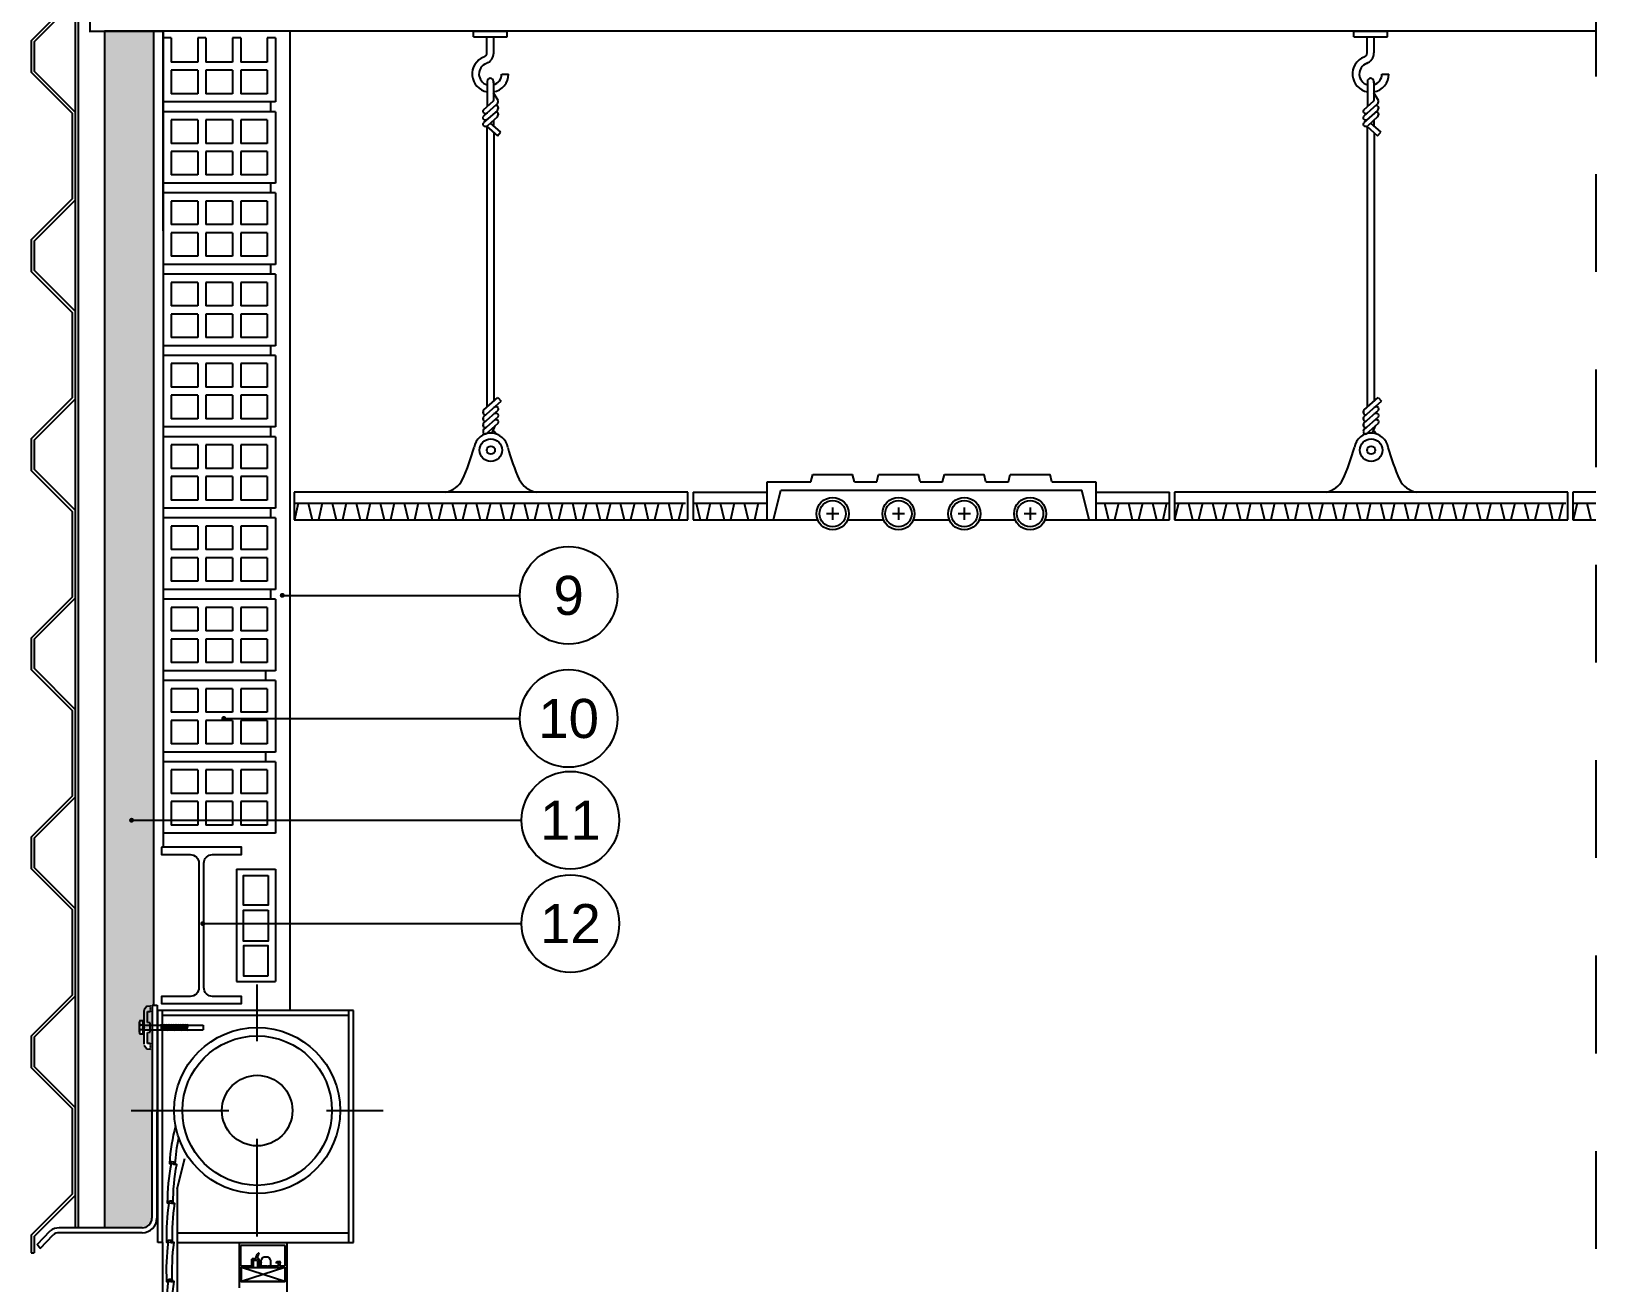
# Model space of a CAD drawing. Header units: millimetres. Extents: x 329.7 to 341.5, y 196.8 to 208.7.
# Drawn here: x 331.529 to 333.131, y 205.221 to 206.502 of the extents above; entities that cross this region are included whole.
import ezdxf
from ezdxf.enums import TextEntityAlignment as Align

# ---------------------------------------------------------------- set-up
doc = ezdxf.new("R2010")
doc.units = ezdxf.units.MM
doc.linetypes.add('TRAZO_Y_PUNTO', pattern=[1, 0.5, -0.25, 0, -0.25])
doc.linetypes.add('TRAZOS2', pattern=[9.525, 6.35, -3.175])
for name, color, linetype in [('01', 9, 'Continuous'), ('013', 1, 'Continuous'), ('015', 1, 'Continuous'), ('018', 3, 'Continuous'), ('CIANO', 4, 'Continuous'), ('FINA', 3, 'Continuous'), ('FONDO', 1, 'Continuous'), ('MIA', 3, 'Continuous'), ('PROYECCIÓN', 22, 'Continuous')]:
    doc.layers.add(name, color=color, linetype=linetype)
doc.styles.add('romans', font='romans.shx')
doc.styles.add('SMALL', font='ARIAL.TTF', dxfattribs={"height": 0.1})
doc.dimstyles.new('20', dxfattribs={"dimscale": 0.02, "dimtxt": 2, "dimasz": 1, "dimexe": 1, "dimexo": 1, "dimgap": 1, "dimtad": 0, "dimtih": 1, "dimtoh": 1, "dimzin": 1, "dimdsep": 46, "dimtxsty": 'romans', "dimblk1": 'ARCHTICK', "dimblk2": 'DOTSMALL', "dimsah": 1, "dimcen": 0.5, "dimclrd": 1, "dimclre": 1, "dimclrt": 4, "dimadec": 0, "dimazin": 0, "dimtfac": 1, "dimtofl": 0, "dimtmove": 0, "dimatfit": 3, "dimldrblk": 'DOTSMALL', "dimfxl": 1, "dimtolj": 1, "dimtzin": 0, "dimarcsym": 0})

# ---------------------------------------------------------------- blocks, each defined once
blk = doc.blocks.new('A$C1B2D5824')
at = {"layer": 'MIA'}
for p, q in [((0.11, 0.07), (0, 0.07)), ((0, 0.07), (0, 0)), ((0.008, 0.062), (0.008, 0.039)), ((0.034, 0.062), (0.008, 0.062)), ((0.034, 0.062), (0.034, 0.039)), ((0.068, 0.062), (0.042, 0.062)), ((0.042, 0.062), (0.042, 0.039)), ((0.068, 0.062), (0.068, 0.039)), ((0.102, 0.062), (0.076, 0.062)), ((0.076, 0.062), (0.076, 0.039)), ((0.102, 0.062), (0.102, 0.039)), ((0.11, 0.07), (0.11, 0)), ((0.034, 0.039), (0.008, 0.039)), ((0.008, 0.031), (0.008, 0.008)), ((0.034, 0.031), (0.008, 0.031)), ((0.034, 0.031), (0.034, 0.008)), ((0.068, 0.039), (0.042, 0.039)), ((0.042, 0.031), (0.042, 0.008)), ((0.068, 0.031), (0.042, 0.031)), ((0.068, 0.031), (0.068, 0.008)), ((0.102, 0.039), (0.076, 0.039)), ((0.102, 0.031), (0.076, 0.031)), ((0.076, 0.031), (0.076, 0.008)), ((0.102, 0.031), (0.102, 0.008)), ((0.034, 0.008), (0.008, 0.008)), ((0.068, 0.008), (0.042, 0.008)), ((0.102, 0.008), (0.076, 0.008)), ((0.11, 0), (0, 0))]:
    blk.add_line(p, q, dxfattribs=at)
blk = doc.blocks.new('A$C39042783')
at = {"layer": '018', "linetype": 'Continuous', "ltscale": 0.07}
for p, q in [((0, 0), (0, 0.0654)), ((0.0084, 0.0654), (0, 0.0654)), ((0.0084, 0.0654), (0.0084, 0.0408)), ((0.0439, 0.0654), (0.0355, 0.0654)), ((0.0355, 0.0654), (0.0355, 0.0408)), ((0.0439, 0.0654), (0.0439, 0.0408)), ((0.0795, 0.0654), (0.0711, 0.0654)), ((0.0711, 0.0654), (0.0711, 0.0408)), ((0.0795, 0.0654), (0.0795, 0.0408)), ((0.115, 0.0654), (0.1066, 0.0654)), ((0.1066, 0.0654), (0.1066, 0.0408)), ((0.115, 0.0654), (0.115, 0))]:
    blk.add_line(p, q, dxfattribs=at)
at = {"layer": 'MIA'}
for p, q in [((0.0355, 0.0408), (0.0084, 0.0408)), ((0.0355, 0.0324), (0.0084, 0.0324)), ((0.0084, 0.0324), (0.0084, 0.0084)), ((0.0355, 0.0324), (0.0355, 0.0084)), ((0.0711, 0.0408), (0.0439, 0.0408)), ((0.0711, 0.0324), (0.0439, 0.0324)), ((0.0439, 0.0324), (0.0439, 0.0084)), ((0.0711, 0.0324), (0.0711, 0.0084)), ((0.1066, 0.0408), (0.0795, 0.0408)), ((0.0795, 0.0324), (0.0795, 0.0084)), ((0.1066, 0.0324), (0.0795, 0.0324)), ((0.1066, 0.0324), (0.1066, 0.0084)), ((0.0355, 0.0084), (0.0084, 0.0084)), ((0.0711, 0.0084), (0.0439, 0.0084)), ((0.1066, 0.0084), (0.0795, 0.0084)), ((0.115, 0), (0, 0))]:
    blk.add_line(p, q, dxfattribs=at)
blk = doc.blocks.new('tab')
at = {"layer": 'FINA'}
for p, q in [((-0.02, 0.115), (-0.02, 0)), ((-0.02, 0.115), (0.02, 0.115)), ((0.02, 0.115), (0.02, 0)), ((-0.02, 0), (0.02, 0))]:
    blk.add_line(p, q, dxfattribs=at)
for points in [[(0.0127, 0.1085), (0.0127, 0.0783), (-0.0127, 0.0783), (-0.0127, 0.1085)], [(0.0127, 0.0733), (0.0127, 0.0415), (-0.0127, 0.0415), (-0.0127, 0.0733)], [(0.0127, 0.0058), (0.0127, 0.0365), (-0.0127, 0.0365), (-0.0127, 0.0058)]]:
    blk.add_lwpolyline(points, close=True, dxfattribs=at)
blk = doc.blocks.new('A$C4C2F35BB')
at = {"layer": 'FONDO'}
for p, q in [((0.0824, 0.039), (0.1272, 0.039)), ((0.0824, 0), (0.0824, 0.039)), ((0.1272, 0.039), (0.1291, 0.0465)), ((0.1291, 0.0465), (0.1699, 0.0465)), ((0.1718, 0.039), (0.1699, 0.0465)), ((0.1718, 0.039), (0.1946, 0.039)), ((0.1946, 0.039), (0.1965, 0.0465)), ((0.1965, 0.0465), (0.2373, 0.0465)), ((0.2391, 0.039), (0.2373, 0.0465)), ((0.2391, 0.039), (0.262, 0.039)), ((0.262, 0.039), (0.2639, 0.0465)), ((0.2639, 0.0465), (0.3047, 0.0465)), ((0.3065, 0.039), (0.3047, 0.0465)), ((0.3065, 0.039), (0.3294, 0.039)), ((0.3294, 0.039), (0.3313, 0.0465)), ((0.3313, 0.0465), (0.3721, 0.0465)), ((0.3739, 0.039), (0.3721, 0.0465)), ((0.3739, 0.039), (0.4188, 0.039)), ((0.4188, 0.039), (0.4188, 0)), ((0.0068, 0.0283), (0.0824, 0.0283)), ((0.0068, 0.0283), (0.0068, 0)), ((0.0068, 0.0169), (0.0824, 0.0169)), ((0.0098, 0.0169), (0.0138, 0)), ((0.0242, 0.0169), (0.0202, 0)), ((0.0344, 0.0169), (0.0384, 0)), ((0.0488, 0.0169), (0.0448, 0)), ((0.059, 0.0169), (0.063, 0)), ((0.0734, 0.0169), (0.0694, 0)), ((0.089, 0), (0.0966, 0.0304)), ((0.0966, 0.0304), (0.4046, 0.0304)), ((0.4121, 0), (0.4046, 0.0304)), ((0.4188, 0.0283), (0.4943, 0.0283)), ((0.4188, 0.0169), (0.4943, 0.0169)), ((0.4278, 0.0169), (0.4318, 0)), ((0.4422, 0.0169), (0.4382, 0)), ((0.4523, 0.0169), (0.4563, 0)), ((0.4668, 0.0169), (0.4628, 0)), ((0.4769, 0.0169), (0.4809, 0)), ((0.4914, 0.0169), (0.4874, 0)), ((0.4943, 0), (0.4943, 0.0283)), ((0.1161, 0), (0.1342, 0)), ((0.1557, 0.0063), (0.1433, 0.0063)), ((0.1495, 0.0125), (0.1495, 0)), ((0.1648, 0), (0.2016, 0)), ((0.2231, 0.0063), (0.2107, 0.0063)), ((0.2169, 0.0125), (0.2169, 0)), ((0.2322, 0), (0.269, 0)), ((0.2905, 0.0063), (0.2781, 0.0063)), ((0.2843, 0.0125), (0.2843, 0)), ((0.2995, 0), (0.3364, 0)), ((0.3579, 0.0063), (0.3455, 0.0063)), ((0.3517, 0.0125), (0.3517, 0)), ((0.0068, 0), (0.1161, 0)), ((0.3669, 0), (0.4943, 0))]:
    blk.add_line(p, q, dxfattribs=at)
for centre, radius in [((0.1495, 0.0063), 0.0165), ((0.1495, 0.0063), 0.0135), ((0.2169, 0.0063), 0.0165), ((0.2169, 0.0063), 0.0135), ((0.2843, 0.0063), 0.0165), ((0.2843, 0.0063), 0.0135), ((0.3517, 0.0063), 0.0165), ((0.3517, 0.0063), 0.0135)]:
    blk.add_circle(centre, radius, dxfattribs=at)
blk = doc.blocks.new('IPE160')
blk.add_lwpolyline([(-41, 80), (-41, 72.6), (-11.5, 72.6, -0.414214), (-2.5, 63.6), (-2.5, -63.6, -0.414214), (-11.5, -72.6), (-41, -72.6), (-41, -80), (41, -80), (41, -72.6), (11.5, -72.6, -0.414214), (2.5, -63.6), (2.5, 63.6, -0.414214), (11.5, 72.6), (41, 72.6), (41, 80)], format="xyb", close=True)
blk = doc.blocks.new('_DOTSMALL')
at = {"color": 0, "linetype": 'ByBlock', "const_width": 0.5}
blk.add_lwpolyline([(-0.0625, 0, 1), (0.0625, 0, 1)], format="xyb", close=True, dxfattribs=at)

msp = doc.modelspace()

# ---------------------------------------------------------------- hatches: boundary and pattern name
at = {"layer": '01'}
h = msp.add_hatch(dxfattribs=at)
h.set_pattern_fill('HONEY', color=256, scale=0.0025, angle=90, style=0)
h.set_pattern_definition([(90, (0, 0), (-0.006874075, 0.01190625), [0.0079375, -0.015875]), (210, (0, 0), (-0.00687407746, -0.01190624858), [0.0079375, -0.015875]), (150, (0, 0), (-0.01374815246, 1.42e-09), [-0.015875, 0.0079375])])
h.paths.add_polyline_path([(331.654, 206.502), (331.604, 206.502), (331.604, 205.6291), (331.604, 205.2772), (331.6426, 205.2772, 0.413945), (331.6526, 205.2872), (331.6527, 205.4797), (331.6509, 205.4797), (331.6509, 205.4776), (331.648, 205.4772), (331.648, 205.4658), (331.6509, 205.4658), (331.6523, 205.4643), (331.6509, 205.4629), (331.6523, 205.4615), (331.6509, 205.46), (331.6474, 205.4604), (331.6444, 205.4646), (331.6444, 205.4755), (331.6401, 205.4755, -0.203061), (331.6401, 205.4797), (331.6444, 205.4797), (331.6444, 205.4797), (331.6509, 205.4797), (331.6508, 205.4869), (331.648, 205.4873), (331.648, 205.4987), (331.6508, 205.4988), (331.6515, 205.4995), (331.6501, 205.5009), (331.6515, 205.5023), (331.6508, 205.5031), (331.6515, 205.5038), (331.6508, 205.5045), (331.6473, 205.5041), (331.6446, 205.5002), (331.6445, 205.5001), (331.6445, 205.5), (331.6444, 205.4998), (331.6444, 205.4996), (331.6444, 205.4995), (331.6444, 205.4999), (331.6473, 205.5041), (331.6508, 205.5045), (331.6522, 205.5031), (331.6508, 205.5016), (331.6523, 205.5002), (331.6508, 205.4988), (331.648, 205.4987), (331.648, 205.4873), (331.6508, 205.4869), (331.6509, 205.4797), (331.6527, 205.4797), (331.6528, 205.5051), (331.654, 205.5051)])

# ---------------------------------------------------------------- linework, layer by layer
for p, q in [((331.589, 206.792), (331.589, 206.502)), ((333.1307, 206.502), (331.604, 206.502))]:
    msp.add_line(p, q)
at = {"color": 5, "linetype": 'TRAZO_Y_PUNTO', "ltscale": 0.05, "const_width": 0.002}
msp.add_lwpolyline([(331.799, 206.872), (331.799, 206.792), (331.589, 206.792), (331.589, 206.502), (331.664, 206.502), (331.664, 206.2974)], dxfattribs=at)
at = {"layer": '01', "linetype": 'Continuous', "ltscale": 0.07}
for p, q in [((331.5741, 206.7889), (331.5741, 205.2772)), ((331.5771, 206.7889), (331.5771, 205.2772)), ((331.529, 205.2516), (331.532, 205.2516))]:
    msp.add_line(p, q, dxfattribs=at)
at = {"layer": '01', "linetype": 'TRAZO_Y_PUNTO', "ltscale": 0.02}
for p, q in [((331.7603, 205.2682), (331.7603, 205.5262)), ((331.6313, 205.3972), (331.8893, 205.3972))]:
    msp.add_line(p, q, dxfattribs=at)
at = {"layer": '01', "linetype": 'Continuous', "ltscale": 0.07}
for points in [[(331.5711, 206.7889), (331.571, 206.738), (331.529, 206.696), (331.529, 206.6637), (331.571, 206.6217), (331.571, 206.5342), (331.529, 206.4922), (331.529, 206.46), (331.571, 206.418), (331.571, 206.3304), (331.529, 206.2884), (331.529, 206.2562), (331.571, 206.2142), (331.571, 206.1267), (331.529, 206.0847), (331.529, 206.0524), (331.571, 206.0104), (331.571, 205.9689)], [(331.5741, 206.7889), (331.574, 206.7367), (331.532, 206.6947), (331.532, 206.665), (331.574, 206.623), (331.574, 206.533), (331.532, 206.491), (331.532, 206.4612), (331.574, 206.4192), (331.574, 206.3292), (331.532, 206.2872), (331.532, 206.2574), (331.574, 206.2154), (331.574, 206.1254), (331.532, 206.0834), (331.532, 206.0537), (331.574, 206.0117), (331.574, 205.9689)], [(331.571, 205.9689), (331.571, 205.9229), (331.529, 205.8809), (331.529, 205.8487), (331.571, 205.8067), (331.571, 205.7192), (331.529, 205.6772), (331.529, 205.6449), (331.571, 205.6029), (331.571, 205.5154), (331.529, 205.4734), (331.529, 205.4412), (331.571, 205.3992), (331.571, 205.3117), (331.529, 205.2697), (331.529, 205.2516)], [(331.574, 205.9689), (331.574, 205.9217), (331.532, 205.8797), (331.532, 205.8499), (331.574, 205.8079), (331.574, 205.7179), (331.532, 205.6759), (331.532, 205.6462), (331.574, 205.6042), (331.574, 205.5142), (331.532, 205.4722), (331.532, 205.4424), (331.574, 205.4004), (331.574, 205.3104), (331.532, 205.2684), (331.532, 205.2516)]]:
    msp.add_lwpolyline(points, dxfattribs=at)
at = {"layer": '013', "linetype": 'Continuous', "ltscale": 0.07}
for p, q in [((331.6528, 205.5051), (331.6526, 205.2872)), ((331.6528, 205.5051), (331.6578, 205.5051)), ((331.6578, 205.5051), (331.6576, 205.2867)), ((331.6426, 205.2772), (331.5575, 205.2772)), ((331.5351, 205.26), (331.5483, 205.2741)), ((331.5382, 205.2561), (331.5351, 205.26)), ((331.5382, 205.2561), (331.5513, 205.2701)), ((331.6426, 205.2722), (331.5575, 205.2722))]:
    msp.add_line(p, q, dxfattribs=at)
at = {"layer": '013', "ltscale": 1.5}
for centre in [(332.0792, 205.9246), (332.0792, 205.7986), (332.081, 205.6944), (332.081, 205.5886)]:
    msp.add_circle(centre, 0.05, dxfattribs=at)
at = {"layer": '013', "linetype": 'Continuous', "ltscale": 0.07}
for centre, radius, start, end in [((331.5575, 205.2622), 0.015, 90, 127.6754), ((331.6426, 205.2872), 0.015, 270, 359.9507), ((331.6426, 205.2872), 0.01, 270, 359.9507), ((331.5575, 205.2622), 0.01, 90, 127.6754)]:
    msp.add_arc(centre, radius, start, end, dxfattribs=at)
at = {"layer": '015', "linetype": 'TRAZOS2', "ltscale": 0.007}
msp.add_line((333.1307, 208.3558), (333.1307, 197.3529), dxfattribs=at)
at = {"layer": '015', "linetype": 'Continuous', "ltscale": 0.07}
for p, q in [((331.604, 206.502), (331.604, 205.6291)), ((331.654, 206.502), (331.654, 205.5051)), ((331.664, 206.502), (331.664, 205.6667)), ((331.604, 205.6291), (331.604, 205.2772))]:
    msp.add_line(p, q, dxfattribs=at)
at = {"layer": '018', "linetype": 'Continuous', "ltscale": 0.07}
for p, q in [((331.794, 205.4996), (331.794, 206.502)), ((331.774, 206.4297), (331.774, 206.4197)), ((331.774, 206.3465), (331.774, 206.3365)), ((331.774, 206.2633), (331.774, 206.2533)), ((331.774, 206.1801), (331.774, 206.1701)), ((331.774, 206.097), (331.774, 206.087)), ((331.774, 206.0138), (331.774, 206.0038)), ((331.774, 205.9306), (331.774, 205.9206)), ((331.769, 205.8474), (331.769, 205.8374)), ((331.769, 205.7642), (331.769, 205.7542)), ((331.859, 205.4996), (331.6585, 205.4996)), ((331.6585, 205.2622), (331.6585, 205.4996)), ((331.6635, 205.2622), (331.6635, 205.4996)), ((331.854, 205.2622), (331.854, 205.4996)), ((331.859, 205.2622), (331.859, 205.4996)), ((331.854, 205.4946), (331.6635, 205.4946)), ((331.6785, 205.3172), (331.6864, 205.348)), ((331.6785, 205.3172), (331.6785, 204.2752)), ((331.6635, 205.2622), (331.6585, 205.2622)), ((331.6635, 205.2622), (331.6635, 205.1287)), ((331.6785, 205.2722), (331.854, 205.2722)), ((331.6785, 205.2621), (331.779, 205.2622)), ((331.7806, 205.2622), (331.859, 205.2622))]:
    msp.add_line(p, q, dxfattribs=at)
msp.add_lwpolyline([(331.6767, 205.3816, 0.048607), (331.6705, 205.3432), (331.6721, 205.3429), (331.6726, 205.3452), (331.6748, 205.3448), (331.6748, 205.3425), (331.6764, 205.3422, -0.034066), (331.68, 205.3693)], format="xyb", dxfattribs=at)
for points in [[(331.6704, 205.3049), (331.6726, 205.3047), (331.6727, 205.3024), (331.6743, 205.3022, -0.05), (331.6781, 205.3421), (331.6721, 205.3426, 0.05), (331.6683, 205.3028), (331.67, 205.3026)], [(331.6696, 205.2648), (331.6718, 205.2646), (331.672, 205.2623), (331.6736, 205.2622, -0.05), (331.676, 205.3021), (331.67, 205.3025, 0.05), (331.6676, 205.2626), (331.6693, 205.2625)], [(331.6695, 205.2247), (331.6717, 205.2246), (331.672, 205.2222), (331.6736, 205.2222, -0.05), (331.6753, 205.2621), (331.6693, 205.2624, 0.05), (331.6676, 205.2224), (331.6693, 205.2224)], [(331.6695, 205.1846), (331.6717, 205.1845), (331.672, 205.1822), (331.6736, 205.1821, -0.05), (331.6753, 205.2221), (331.6693, 205.2224, 0.05), (331.6676, 205.1824), (331.6693, 205.1823)]]:
    msp.add_lwpolyline(points, format="xyb", close=True, dxfattribs=at)
for radius in [0.085, 0.0765, 0.0361]:
    msp.add_circle((331.7603, 205.3972), radius, dxfattribs=at)
at = {"layer": 'FONDO'}
for p, q in [((331.9817, 206.4962), (331.9817, 206.502)), ((331.9817, 206.502), (332.0163, 206.502)), ((331.9817, 206.4962), (332.0163, 206.4962)), ((331.9955, 206.48), (331.9955, 206.4962)), ((332.0025, 206.48), (332.0025, 206.4962)), ((332.0163, 206.4962), (332.0163, 206.502)), ((332.883, 206.4962), (332.883, 206.502)), ((332.883, 206.502), (332.9176, 206.502)), ((332.883, 206.4962), (332.9176, 206.4962)), ((332.8968, 206.48), (332.8968, 206.4962)), ((332.9038, 206.48), (332.9038, 206.4962)), ((332.9176, 206.4962), (332.9176, 206.502)), ((331.9957, 206.4507), (331.9957, 206.4249)), ((332.0026, 206.4471), (332.0023, 206.4507)), ((332.0023, 206.4507), (332.0023, 206.4311)), ((332.0107, 206.4582), (332.0177, 206.4582)), ((332.0107, 206.4582), (332.0177, 206.4582)), ((332.897, 206.4507), (332.897, 206.4249)), ((332.9039, 206.4471), (332.9036, 206.4507)), ((332.9036, 206.4507), (332.9036, 206.4311)), ((332.9119, 206.4582), (332.9189, 206.4582)), ((332.9119, 206.4582), (332.9189, 206.4582)), ((332.002, 206.4305), (331.9917, 206.4213)), ((332.0071, 206.431), (332.0023, 206.4388)), ((332.9033, 206.4305), (332.893, 206.4213)), ((332.9083, 206.431), (332.9036, 206.4388)), ((332.0054, 206.4269), (331.9917, 206.4147)), ((332.0063, 206.421), (331.9917, 206.4081)), ((331.9929, 206.4181), (331.9941, 206.4179)), ((332.0063, 206.4144), (331.996, 206.4053)), ((332.0071, 206.4241), (332.0071, 206.4229)), ((332.0071, 206.4175), (332.0071, 206.4163)), ((332.9067, 206.4269), (332.893, 206.4147)), ((332.9075, 206.421), (332.893, 206.4081)), ((332.8941, 206.4181), (332.8953, 206.4179)), ((332.9075, 206.4144), (332.8973, 206.4053)), ((332.9084, 206.4241), (332.9084, 206.4229)), ((332.9084, 206.4175), (332.9084, 206.4163)), ((331.9929, 206.4114), (331.9941, 206.4113)), ((331.9929, 206.4048), (331.9941, 206.4047)), ((331.9929, 206.4048), (331.9941, 206.4047)), ((331.9951, 206.4048), (332.0062, 206.395)), ((331.9957, 206.1173), (331.9957, 206.4042)), ((331.999, 206.4079), (332.0094, 206.3987)), ((332.0023, 206.4109), (332.0023, 206.405)), ((332.0031, 206.1239), (332.0031, 206.3976)), ((332.0062, 206.395), (332.0094, 206.3987)), ((332.8941, 206.4114), (332.8953, 206.4113)), ((332.8941, 206.4048), (332.8953, 206.4047)), ((332.8941, 206.4048), (332.8953, 206.4047)), ((332.8964, 206.4048), (332.9074, 206.395)), ((332.897, 206.1173), (332.897, 206.4042)), ((332.9003, 206.4079), (332.9107, 206.3987)), ((332.9036, 206.4109), (332.9036, 206.405)), ((332.9044, 206.1239), (332.9044, 206.3976)), ((332.9074, 206.395), (332.9107, 206.3987)), ((331.9924, 206.1144), (332.0068, 206.1272)), ((331.9924, 206.1078), (332.0101, 206.1235)), ((332.0068, 206.1272), (332.0101, 206.1235)), ((332.8937, 206.1144), (332.9081, 206.1272)), ((332.8937, 206.1078), (332.9114, 206.1235)), ((332.9081, 206.1272), (332.9114, 206.1235)), ((331.9916, 206.1113), (331.9916, 206.1125)), ((331.9924, 206.1011), (332.007, 206.1141)), ((331.9924, 206.0945), (332.007, 206.1074)), ((332.0058, 206.1174), (332.0046, 206.1175)), ((332.0058, 206.1107), (332.0046, 206.1109)), ((332.8929, 206.1113), (332.8929, 206.1125)), ((332.8937, 206.1011), (332.9082, 206.1141)), ((332.8937, 206.0945), (332.9082, 206.1074)), ((332.9071, 206.1174), (332.9059, 206.1175)), ((332.9071, 206.1107), (332.9059, 206.1109)), ((331.9916, 206.1047), (331.9916, 206.1059)), ((331.9916, 206.0981), (331.9916, 206.0993)), ((331.9947, 206.0899), (332.007, 206.1008)), ((332.0006, 206.0906), (332.001, 206.0914)), ((332.001, 206.0914), (332.0028, 206.0954)), ((332.0028, 206.0922), (332.002, 206.0935)), ((332.0028, 206.0954), (332.004, 206.0982)), ((332.0045, 206.0901), (332.0028, 206.0922)), ((332.0058, 206.1041), (332.0046, 206.1042)), ((332.8929, 206.1047), (332.8929, 206.1059)), ((332.8929, 206.0981), (332.8929, 206.0993)), ((332.896, 206.0899), (332.9082, 206.1008)), ((332.9018, 206.0906), (332.9023, 206.0914)), ((332.9023, 206.0914), (332.9041, 206.0954)), ((332.9041, 206.0922), (332.9032, 206.0935)), ((332.9041, 206.0954), (332.9053, 206.0982)), ((332.9057, 206.0901), (332.9041, 206.0922)), ((332.9071, 206.1041), (332.9059, 206.1042)), ((332.2011, 206.0303), (331.7982, 206.0303)), ((331.7982, 206.0303), (331.7982, 206.0019)), ((332.2011, 206.0019), (332.2011, 206.0303)), ((332.6994, 206.0303), (332.6994, 206.0019)), ((333.1023, 206.0303), (332.6994, 206.0303)), ((333.1023, 206.0019), (333.1023, 206.0303)), ((333.1307, 206.0303), (333.1074, 206.0303)), ((333.1074, 206.0303), (333.1074, 206.0019)), ((331.7982, 206.0188), (332.1987, 206.0188)), ((331.8024, 206.0188), (331.7984, 206.0019)), ((331.8125, 206.0188), (331.8165, 206.0019)), ((331.827, 206.0188), (331.823, 206.0019)), ((331.8371, 206.0188), (331.8411, 206.0019)), ((331.8515, 206.0188), (331.8475, 206.0019)), ((331.8617, 206.0188), (331.8657, 206.0019)), ((331.8761, 206.0188), (331.8721, 206.0019)), ((331.8863, 206.0188), (331.8903, 206.0019)), ((331.9007, 206.0188), (331.8967, 206.0019)), ((331.9109, 206.0188), (331.9149, 206.0019)), ((331.9253, 206.0188), (331.9213, 206.0019)), ((331.9355, 206.0188), (331.9395, 206.0019)), ((331.9499, 206.0188), (331.9459, 206.0019)), ((331.96, 206.0188), (331.964, 206.0019)), ((331.9745, 206.0188), (331.9705, 206.0019)), ((331.9846, 206.0188), (331.9886, 206.0019)), ((331.9991, 206.0188), (331.9951, 206.0019)), ((332.0092, 206.0188), (332.0132, 206.0019)), ((332.0236, 206.0188), (332.0196, 206.0019)), ((332.0338, 206.0188), (332.0378, 206.0019)), ((332.0482, 206.0188), (332.0442, 206.0019)), ((332.0584, 206.0188), (332.0624, 206.0019)), ((332.0728, 206.0188), (332.0688, 206.0019)), ((332.083, 206.0188), (332.087, 206.0019)), ((332.0974, 206.0188), (332.0934, 206.0019)), ((332.1075, 206.0188), (332.1115, 206.0019)), ((332.122, 206.0188), (332.118, 206.0019)), ((332.1321, 206.0188), (332.1361, 206.0019)), ((332.1466, 206.0188), (332.1426, 206.0019)), ((332.1567, 206.0188), (332.1607, 206.0019)), ((332.1711, 206.0188), (332.1671, 206.0019)), ((332.1813, 206.0188), (332.1853, 206.0019)), ((332.1957, 206.0188), (332.1917, 206.0019)), ((332.6994, 206.0188), (333.1, 206.0188)), ((332.7036, 206.0188), (332.6996, 206.0019)), ((332.7138, 206.0188), (332.7178, 206.0019)), ((332.7282, 206.0188), (332.7242, 206.0019)), ((332.7384, 206.0188), (332.7424, 206.0019)), ((332.7528, 206.0188), (332.7488, 206.0019)), ((332.763, 206.0188), (332.767, 206.0019)), ((332.7774, 206.0188), (332.7734, 206.0019)), ((332.7876, 206.0188), (332.7916, 206.0019)), ((332.802, 206.0188), (332.798, 206.0019)), ((332.8121, 206.0188), (332.8161, 206.0019)), ((332.8266, 206.0188), (332.8226, 206.0019)), ((332.8367, 206.0188), (332.8407, 206.0019)), ((332.8512, 206.0188), (332.8472, 206.0019)), ((332.8613, 206.0188), (332.8653, 206.0019)), ((332.8757, 206.0188), (332.8717, 206.0019)), ((332.8859, 206.0188), (332.8899, 206.0019)), ((332.9003, 206.0188), (332.8963, 206.0019)), ((332.9105, 206.0188), (332.9145, 206.0019)), ((332.9249, 206.0188), (332.9209, 206.0019)), ((332.9351, 206.0188), (332.9391, 206.0019)), ((332.9495, 206.0188), (332.9455, 206.0019)), ((332.9596, 206.0188), (332.9636, 206.0019)), ((332.9741, 206.0188), (332.9701, 206.0019)), ((332.9842, 206.0188), (332.9882, 206.0019)), ((332.9987, 206.0188), (332.9947, 206.0019)), ((333.0088, 206.0188), (333.0128, 206.0019)), ((333.0232, 206.0188), (333.0192, 206.0019)), ((333.0334, 206.0188), (333.0374, 206.0019)), ((333.0478, 206.0188), (333.0438, 206.0019)), ((333.058, 206.0188), (333.062, 206.0019)), ((333.0724, 206.0188), (333.0684, 206.0019)), ((333.0826, 206.0188), (333.0866, 206.0019)), ((333.097, 206.0188), (333.093, 206.0019)), ((333.1074, 206.0188), (333.1307, 206.0188)), ((333.1116, 206.0188), (333.1076, 206.0019)), ((333.1218, 206.0188), (333.1258, 206.0019)), ((331.7982, 206.0019), (332.2011, 206.0019)), ((332.6994, 206.0019), (333.1023, 206.0019)), ((333.1074, 206.0019), (333.1307, 206.0019))]:
    msp.add_line(p, q, dxfattribs=at)
at = {"layer": 'FONDO', "linetype": 'Continuous', "ltscale": 0.07}
for p, q in [((332.0458, 206.0303), (331.9534, 206.0303)), ((332.9471, 206.0303), (332.8547, 206.0303))]:
    msp.add_line(p, q, dxfattribs=at)
at = {"layer": 'FONDO'}
for centre, radius in [((331.9996, 206.0732), 0.0115), ((331.9996, 206.0732), 0.0042), ((332.9009, 206.0732), 0.0115), ((332.9009, 206.0732), 0.0042)]:
    msp.add_circle(centre, radius, dxfattribs=at)
for centre, radius, start, end in [((331.999, 206.4582), 0.0186, 110.4873, 259.7966), ((331.9909, 206.48), 0.00466, 290.4873, 0), ((331.9909, 206.48), 0.0116, 290.4873, 0), ((332.9003, 206.4582), 0.0186, 110.4873, 259.7966), ((332.8921, 206.48), 0.00466, 290.4873, 0), ((332.8921, 206.48), 0.0116, 290.4873, 0), ((331.999, 206.4582), 0.0116, 110.4873, 253.5351), ((332.9003, 206.4582), 0.0116, 110.4873, 253.5351), ((331.999, 206.4507), 0.0033, 0, 180), ((331.999, 206.4582), 0.0116, 286.4649, 0), ((331.999, 206.4582), 0.0186, 280.2034, 0), ((332.9003, 206.4507), 0.0033, 0, 180), ((332.9003, 206.4582), 0.0116, 286.4649, 0), ((332.9003, 206.4582), 0.0186, 280.2034, 0), ((332.0015, 206.4311), 0.000825, 311.6335, 0), ((332.0021, 206.4306), 0.00495, 311.6335, 5.1046), ((332.9028, 206.4311), 0.000825, 311.6335, 0), ((332.9034, 206.4306), 0.00495, 311.6335, 5.1046), ((331.9939, 206.4199), 0.00258, 145.3939, 206.9276), ((331.9939, 206.4133), 0.00258, 145.3939, 206.9276), ((331.9937, 206.4213), 0.00338, 230.8185, 273.0177), ((331.9937, 206.4147), 0.00338, 230.8185, 273.0177), ((331.9944, 206.4204), 0.00248, 263.2671, 311.6335), ((331.9944, 206.4137), 0.00248, 263.2671, 311.6335), ((332.0052, 206.4233), 0.00258, 56.3394, 117.8732), ((332.0052, 206.4167), 0.00258, 56.3394, 117.8732), ((332.0046, 206.4229), 0.00248, 311.6335, 0), ((332.0046, 206.4163), 0.00248, 311.6335, 0), ((332.0038, 206.4236), 0.00338, 350.2494, 32.4486), ((332.0038, 206.417), 0.00338, 350.2494, 32.4486), ((332.8951, 206.4199), 0.00258, 145.3939, 206.9276), ((332.8951, 206.4133), 0.00258, 145.3939, 206.9276), ((332.895, 206.4213), 0.00338, 230.8185, 273.0177), ((332.895, 206.4147), 0.00338, 230.8185, 273.0177), ((332.8956, 206.4204), 0.00248, 263.2671, 311.6335), ((332.8956, 206.4137), 0.00248, 263.2671, 311.6335), ((332.9064, 206.4233), 0.00258, 56.3394, 117.8732), ((332.9064, 206.4167), 0.00258, 56.3394, 117.8732), ((332.9059, 206.4229), 0.00248, 311.6335, 0), ((332.9059, 206.4163), 0.00248, 311.6335, 0), ((332.905, 206.4236), 0.00338, 350.2494, 32.4486), ((332.905, 206.417), 0.00338, 350.2494, 32.4486), ((331.9939, 206.4066), 0.00258, 145.3939, 206.9276), ((331.9937, 206.4081), 0.00338, 230.8185, 273.0177), ((331.9944, 206.4071), 0.00248, 263.2671, 311.6335), ((332.8951, 206.4066), 0.00258, 145.3939, 206.9276), ((332.895, 206.4081), 0.00338, 230.8185, 273.0177), ((332.8956, 206.4071), 0.00248, 263.2671, 311.6335), ((331.9941, 206.1125), 0.00248, 131.6335, 180), ((331.9949, 206.1118), 0.00338, 170.2494, 212.4486), ((331.9941, 206.1059), 0.00248, 131.6335, 180), ((331.9935, 206.1121), 0.00258, 236.3394, 297.8732), ((332.0043, 206.115), 0.00248, 83.2671, 131.6335), ((332.0043, 206.1084), 0.00248, 83.2671, 131.6335), ((332.005, 206.1141), 0.00338, 50.8185, 93.0177), ((332.005, 206.1075), 0.00338, 50.8185, 93.0177), ((332.0048, 206.1155), 0.00258, 325.3939, 26.9276), ((332.0048, 206.1089), 0.00258, 325.3939, 26.9276), ((332.8962, 206.1118), 0.00338, 170.2494, 212.4486), ((332.8953, 206.1125), 0.00248, 131.6335, 180), ((332.8953, 206.1059), 0.00248, 131.6335, 180), ((332.8948, 206.1121), 0.00258, 236.3394, 297.8732), ((332.9056, 206.115), 0.00248, 83.2671, 131.6335), ((332.9056, 206.1084), 0.00248, 83.2671, 131.6335), ((332.9063, 206.1141), 0.00338, 50.8185, 93.0177), ((332.9063, 206.1075), 0.00338, 50.8185, 93.0177), ((332.9061, 206.1155), 0.00258, 325.3939, 26.9276), ((332.9061, 206.1089), 0.00258, 325.3939, 26.9276), ((331.9949, 206.1051), 0.00338, 170.2494, 212.4486), ((331.9941, 206.0993), 0.00248, 131.6335, 180), ((331.9949, 206.0985), 0.00338, 170.2494, 212.4486), ((331.9941, 206.0927), 0.00248, 131.6335, 180), ((331.9949, 206.0919), 0.00338, 170.2494, 212.4486), ((331.9935, 206.1055), 0.00258, 236.3394, 297.8732), ((331.9935, 206.0989), 0.00258, 236.3394, 297.8732), ((331.9525, 206.125), 0.0555, 321.2331, 323.1447), ((332.0043, 206.1018), 0.00248, 83.2671, 131.6335), ((332.005, 206.1008), 0.00338, 50.8185, 93.0177), ((332.0048, 206.1023), 0.00258, 325.3939, 26.9276), ((332.8962, 206.1051), 0.00338, 170.2494, 212.4486), ((332.8962, 206.0985), 0.00338, 170.2494, 212.4486), ((332.8962, 206.0919), 0.00338, 170.2494, 212.4486), ((332.8953, 206.0993), 0.00248, 131.6335, 180), ((332.8953, 206.0927), 0.00248, 131.6335, 180), ((332.8948, 206.1055), 0.00258, 236.3394, 297.8732), ((332.8948, 206.0989), 0.00258, 236.3394, 297.8732), ((332.8538, 206.125), 0.0555, 321.2331, 323.1447), ((332.9056, 206.1018), 0.00248, 83.2671, 131.6335), ((332.9063, 206.1008), 0.00338, 50.8185, 93.0177), ((332.9061, 206.1023), 0.00258, 325.3939, 26.9276), ((331.7408, 206.1439), 0.251, 336.3008, 344.2853), ((331.9996, 206.0732), 0.0175, 87.5229, 170.7625), ((331.9935, 206.0922), 0.00258, 236.3394, 297.8732), ((331.9996, 206.0732), 0.0175, 9.2375, 87.5229), ((332.2584, 206.1439), 0.251, 195.7147, 203.6992), ((332.6421, 206.1439), 0.251, 336.3008, 344.2853), ((332.9009, 206.0732), 0.0175, 87.5229, 170.7625), ((332.8948, 206.0922), 0.00258, 236.3394, 297.8732), ((332.9009, 206.0732), 0.0175, 9.2375, 87.5229), ((333.1597, 206.1439), 0.251, 195.7147, 203.6992), ((331.9486, 206.0547), 0.0249, 281.2226, 332.1247), ((332.0507, 206.0547), 0.0249, 207.8753, 258.7774), ((332.8498, 206.0547), 0.0249, 281.2226, 332.1247), ((332.9519, 206.0547), 0.0249, 207.8753, 258.7774)]:
    msp.add_arc(centre, radius, start, end, dxfattribs=at)
at = {"layer": 'MIA'}
for p, q in [((331.7422, 205.2159), (331.7422, 205.2622)), ((331.7422, 205.2622), (331.7906, 205.2622)), ((331.7437, 205.2383), (331.7437, 205.2591)), ((331.789, 205.2591), (331.7437, 205.2591)), ((331.789, 205.2383), (331.789, 205.2591)), ((331.7906, 205.2622), (331.7906, 204.6116)), ((331.7549, 205.2389), (331.7549, 205.2451)), ((331.7555, 205.2457), (331.7594, 205.2457)), ((331.7564, 205.2374), (331.7564, 205.2436)), ((331.757, 205.2442), (331.76, 205.2442)), ((331.7594, 205.2472), (331.7602, 205.2498)), ((331.7594, 205.2457), (331.7594, 205.2472)), ((331.7606, 205.2436), (331.7606, 205.2374)), ((331.7612, 205.2495), (331.7607, 205.248)), ((331.7607, 205.248), (331.7607, 205.2457)), ((331.7607, 205.2457), (331.7615, 205.2457)), ((331.7621, 205.2509), (331.7621, 205.2505)), ((331.7621, 205.2451), (331.7621, 205.2428)), ((331.7621, 205.2428), (331.764, 205.2428)), ((331.764, 205.2428), (331.7646, 205.2417)), ((331.7797, 205.2417), (331.7803, 205.2428)), ((331.7803, 205.2428), (331.7833, 205.2428)), ((331.7437, 205.2383), (331.7543, 205.2383)), ((331.7437, 205.2368), (331.7558, 205.2368)), ((331.7437, 205.2218), (331.7437, 205.2368)), ((331.7443, 205.2365), (331.7887, 205.2365)), ((331.7887, 205.2365), (331.7443, 205.2224)), ((331.7887, 205.2224), (331.7443, 205.2365)), ((331.7443, 205.2224), (331.7443, 205.2365)), ((331.7528, 205.2365), (331.7887, 205.2365)), ((331.7612, 205.2368), (331.7891, 205.2368)), ((331.7621, 205.2413), (331.7621, 205.2383)), ((331.7643, 205.2413), (331.7621, 205.2413)), ((331.7621, 205.2383), (331.7703, 205.2383)), ((331.7703, 205.2383), (331.7706, 205.238)), ((331.7706, 205.238), (331.7709, 205.2383)), ((331.7709, 205.2383), (331.7821, 205.2383)), ((331.7821, 205.2413), (331.7799, 205.2413)), ((331.7821, 205.2383), (331.7821, 205.2413)), ((331.7841, 205.2412), (331.7836, 205.2408)), ((331.7836, 205.2408), (331.7836, 205.2383)), ((331.7836, 205.2383), (331.789, 205.2383)), ((331.7843, 205.2418), (331.7843, 205.2417)), ((331.7887, 205.2365), (331.7887, 205.2224)), ((331.7891, 205.2368), (331.7891, 205.2218)), ((331.7891, 205.2218), (331.7437, 205.2218)), ((331.7887, 205.2224), (331.7443, 205.2224))]:
    msp.add_line(p, q, dxfattribs=at)
msp.add_lwpolyline([(331.7645, 205.2383), (331.7645, 205.2436, -0.133245), (331.7647, 205.2443), (331.766, 205.2467, -0.266272), (331.7673, 205.2474), (331.7711, 205.2474, -0.266272), (331.7724, 205.2467), (331.7737, 205.2443, -0.133245), (331.774, 205.2436), (331.774, 205.2383, 0.756519)], format="xyb", dxfattribs=at)
for centre, radius, start, end in [((331.7555, 205.2451), 0.0006, 90, 180), ((331.757, 205.2436), 0.0006, 90, 180), ((331.76, 205.2436), 0.0006, 0, 90), ((331.7621, 205.2492), 0.002, 100.1642, 163.0577), ((331.7621, 205.2492), 0.001, 103.3424, 163.0577), ((331.7615, 205.2451), 0.0006, 0, 90), ((331.7618, 205.2509), 0.0003, 0, 100.1642), ((331.7618, 205.2505), 0.0003, 283.3424, 0), ((331.7833, 205.2418), 0.001, 0, 90), ((331.7543, 205.2389), 0.0006, 270, 0), ((331.7558, 205.2374), 0.0006, 270, 0), ((331.7612, 205.2374), 0.0006, 180, 270), ((331.7643, 205.2416), 0.0003, 270, 30), ((331.7799, 205.2416), 0.0003, 150, 270), ((331.7837, 205.2417), 0.0006, 305.2308, 0)]:
    msp.add_arc(centre, radius, start, end, dxfattribs=at)
at = {"layer": 'PROYECCIÓN'}
for p, q in [((331.6445, 205.5), (331.6444, 205.4998)), ((331.6444, 205.4998), (331.6444, 205.4997)), ((331.6444, 205.4997), (331.6444, 205.4995)), ((331.6444, 205.4995), (331.6444, 205.4994)), ((331.6444, 205.4994), (331.6444, 205.483)), ((331.6446, 205.5002), (331.6445, 205.5001)), ((331.6445, 205.5001), (331.6445, 205.5)), ((331.6473, 205.5041), (331.6446, 205.5002)), ((331.6473, 205.5041), (331.6508, 205.5045)), ((331.648, 205.4987), (331.6508, 205.4988)), ((331.648, 205.4873), (331.648, 205.4987)), ((331.6515, 205.5038), (331.6508, 205.5045)), ((331.6508, 205.5031), (331.6515, 205.5038)), ((331.6515, 205.5023), (331.6508, 205.5031)), ((331.6508, 205.5016), (331.6515, 205.5023)), ((331.6515, 205.5009), (331.6508, 205.5016)), ((331.6508, 205.5002), (331.6515, 205.5009)), ((331.6515, 205.4995), (331.6508, 205.5002)), ((331.6508, 205.4988), (331.6515, 205.4995)), ((331.6396, 205.487), (331.6396, 205.4776)), ((331.6436, 205.4891), (331.64, 205.4891)), ((331.6436, 205.4848), (331.64, 205.4848)), ((331.6437, 205.4755), (331.6436, 205.4891)), ((331.6436, 205.4848), (331.705, 205.4848)), ((331.6444, 205.483), (331.6451, 205.4822)), ((331.6508, 205.4869), (331.648, 205.4873)), ((331.6509, 205.4776), (331.6508, 205.4869)), ((331.6625, 205.4788), (331.6625, 205.4856)), ((331.6643, 205.4856), (331.6625, 205.4788)), ((331.6661, 205.4856), (331.6643, 205.4788)), ((331.6643, 205.4788), (331.6643, 205.4856)), ((331.6679, 205.4856), (331.6661, 205.4788)), ((331.6661, 205.4788), (331.6661, 205.4856)), ((331.6697, 205.4856), (331.6679, 205.4788)), ((331.6679, 205.4788), (331.6679, 205.4856)), ((331.6715, 205.4856), (331.6697, 205.4788)), ((331.6697, 205.4788), (331.6697, 205.4856)), ((331.6733, 205.4856), (331.6715, 205.4788)), ((331.6715, 205.4788), (331.6715, 205.4856)), ((331.6751, 205.4856), (331.6733, 205.4788)), ((331.6733, 205.4788), (331.6733, 205.4856)), ((331.6769, 205.4856), (331.6751, 205.4788)), ((331.6751, 205.4788), (331.6751, 205.4856)), ((331.6787, 205.4856), (331.6769, 205.4788)), ((331.6769, 205.4788), (331.6769, 205.4856)), ((331.6805, 205.4856), (331.6787, 205.4788)), ((331.6787, 205.4788), (331.6787, 205.4856)), ((331.6823, 205.4856), (331.6805, 205.4788)), ((331.6805, 205.4788), (331.6805, 205.4856)), ((331.6841, 205.4856), (331.6823, 205.4788)), ((331.6823, 205.4788), (331.6823, 205.4856)), ((331.6859, 205.4856), (331.6841, 205.4788)), ((331.6841, 205.4788), (331.6841, 205.4856)), ((331.6877, 205.4856), (331.6859, 205.4788)), ((331.6859, 205.4788), (331.6859, 205.4856)), ((331.6895, 205.4856), (331.6877, 205.4788)), ((331.6877, 205.4788), (331.6877, 205.4856)), ((331.705, 205.4848), (331.705, 205.4797)), ((331.6436, 205.4797), (331.6401, 205.4797)), ((331.6437, 205.4755), (331.6401, 205.4755)), ((331.6436, 205.4797), (331.705, 205.4797)), ((331.6451, 205.4822), (331.6444, 205.4815)), ((331.6444, 205.4815), (331.6444, 205.4651)), ((331.648, 205.4772), (331.6509, 205.4776)), ((331.648, 205.4658), (331.648, 205.4772)), ((331.6447, 205.4643), (331.6474, 205.4604)), ((331.6474, 205.4604), (331.6509, 205.46)), ((331.6509, 205.4658), (331.648, 205.4658)), ((331.6516, 205.465), (331.6509, 205.4658)), ((331.6509, 205.4643), (331.6516, 205.465)), ((331.6516, 205.4636), (331.6509, 205.4643)), ((331.6509, 205.4629), (331.6516, 205.4636)), ((331.6516, 205.4622), (331.6509, 205.4629)), ((331.6509, 205.4615), (331.6516, 205.4622)), ((331.6516, 205.4607), (331.6509, 205.4615)), ((331.6509, 205.46), (331.6516, 205.4607))]:
    msp.add_line(p, q, dxfattribs=at)
for centre, radius, start, end in [((331.6451, 205.487), 0.00547, 157.263, 203.0093), ((331.6475, 205.4823), 0.00787, 161.1101, 199.1622), ((331.6451, 205.4776), 0.00543, 157.1794, 203.0929)]:
    msp.add_arc(centre, radius, start, end, dxfattribs=at)

# ---------------------------------------------------------------- block references
msp.add_blockref('A$C39042783', (331.664, 206.4297))
at = {"linetype": 'Continuous', "ltscale": 0.07, "xscale": 1.045454545454504, "yscale": 1.045454545454504, "zscale": 1.045454545454545}
for p in [(331.664, 206.3465), (331.664, 206.2633), (331.664, 206.1801), (331.664, 206.097), (331.664, 206.0138), (331.664, 205.9306), (331.664, 205.8474), (331.664, 205.7642), (331.664, 205.6811)]:
    msp.add_blockref('A$C1B2D5824', p, dxfattribs=at)
at = {"layer": '01', "linetype": 'Continuous', "ltscale": 0.07}
msp.add_blockref('A$C4C2F35BB', (332.2, 206.0019), dxfattribs=at)
at = {"layer": '018', "xscale": 0.001, "yscale": 0.001, "zscale": 0.001}
msp.add_blockref('IPE160', (331.7032, 205.5867), dxfattribs=at)
at = {"layer": 'FINA'}
msp.add_blockref('tab', (331.759, 205.5292), dxfattribs=at)

# ---------------------------------------------------------------- texts
at = {"layer": 'CIANO', "style": 'SMALL'}
for s, p in [('9', (332.0792, 205.9246)), ('10', (332.0792, 205.7986)), ('11', (332.081, 205.6944)), ('12', (332.081, 205.5886))]:
    msp.add_text(s, height=0.04, dxfattribs=at).set_placement(p, align=Align.MIDDLE_CENTER)

# ---------------------------------------------------------------- leaders
at = {"layer": '01', "color": 3, "ltscale": 1.5}
for points in [[(331.786, 205.9246), (332.0292, 205.9246)], [(331.7261, 205.7986), (332.0292, 205.7986)], [(331.6317, 205.6944), (332.031, 205.6944)], [(331.7046, 205.5886), (332.031, 205.5886)]]:
    msp.add_leader(points, dimstyle='20', override={"dimldrblk": 'DOTSMALL'}, dxfattribs=at)

doc.saveas('drawing.dxf')
